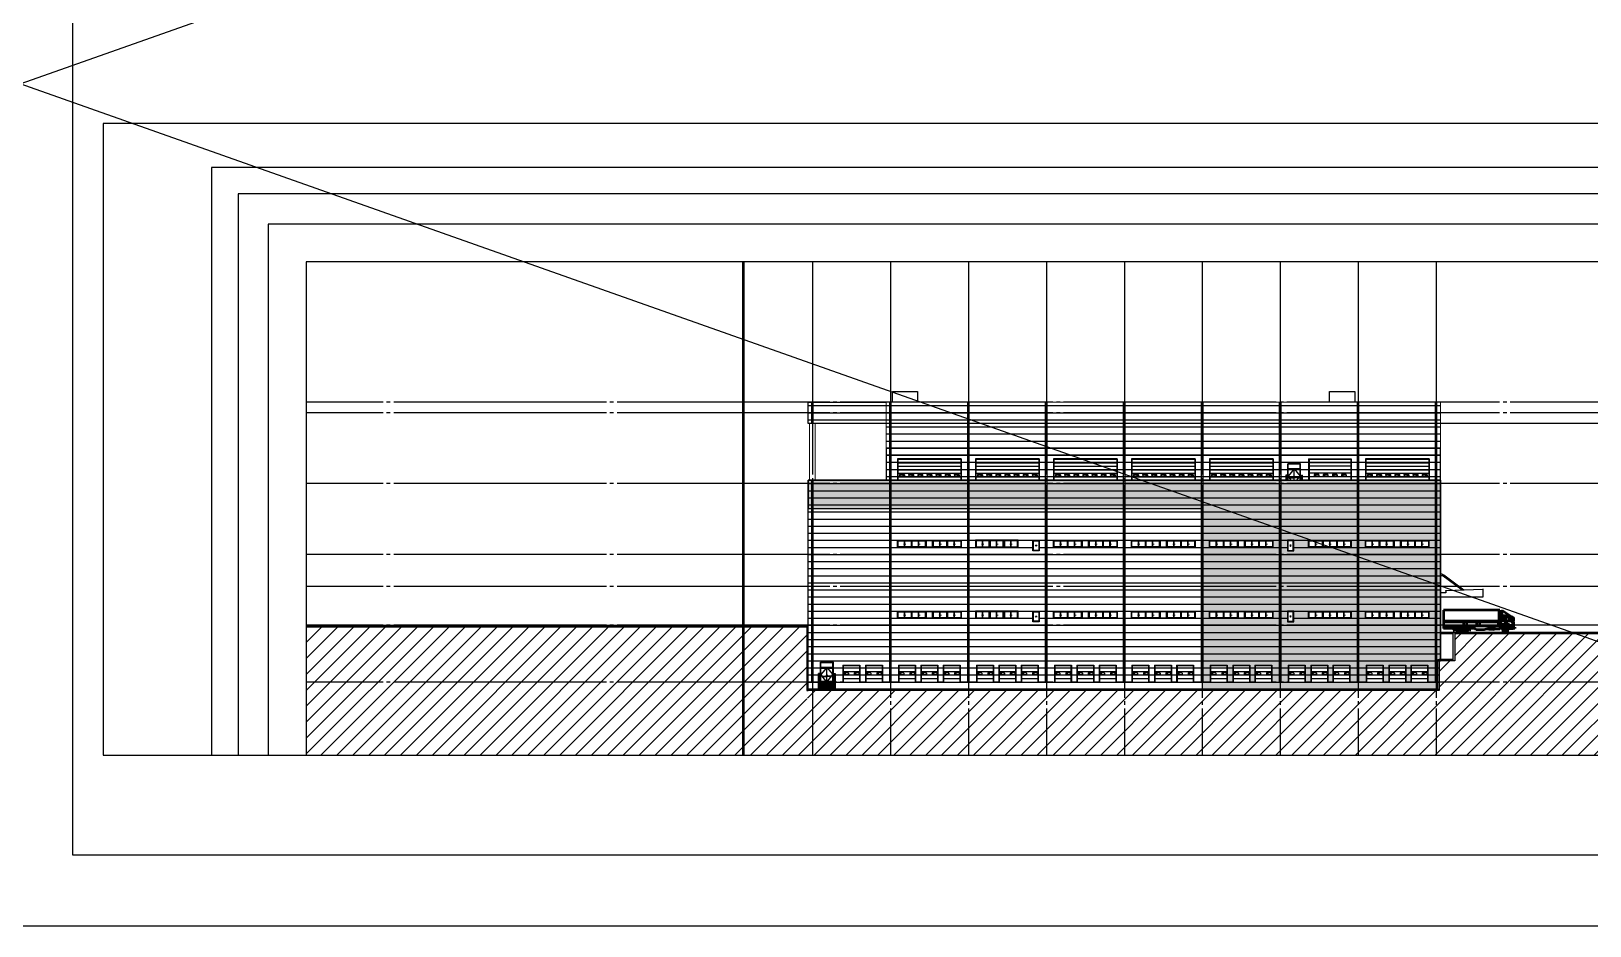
# Model space of a CAD drawing. Extents: x 152195838 to 161849066, y 365159662 to 370318102.
# Drawn here: x 161514655 to 161734527, y 365159662 to 365285900 of the extents above; entities that cross this region are included whole.
import ezdxf
from ezdxf.xclip import XClip

# ---------------------------------------------------------------- set-up
doc = ezdxf.new("R2010")
doc.units = 0
doc.header["$MEASUREMENT"] = 0
for name, pattern in [('$RECOVER_070302152830-3', [0]), ('CEN', [63, 60, -1, 1, -1]), ('DIVIDEX2', [2.5, 1, -0.5, 0, -0.5, 0, -0.5]), ('HIDDEN', [2, 1, -1]), ('계획(도시계획도로+가감속차로+부지조성)$0$y-Landschaft$0$y-Landschaft_für_Zuschnitt$0$20120914_Verkehrsflächen_Grün$0$20120628_xref - Gammel$1$3_H-GL_F1_U3 - Default$0${ Cable   Tele }', [0])]:
    doc.linetypes.add(name, pattern=pattern)
doc.layers.get('0').update_dxf_attribs({"linetype": 'CONTINUOUS'})
for name, color, linetype in [('1', 3, 'CONTINUOUS'), ('4A.TEC CEN', 1, 'CEN'), ('4A.TEC ELE 1', 7, 'CONTINUOUS'), ('4A.TEC LAND', 53, 'CONTINUOUS'), ('4A.TEC 벽체 1', 2, 'CONTINUOUS'), ('4A.TEC 벽체 3', 4, 'CONTINUOUS'), ('4A.TEC 벽체 4', 7, 'CONTINUOUS'), ('4WID', 4, 'CONTINUOUS'), ('6', 6, 'CONTINUOUS'), ('_LIBR', 4, 'CONTINUOUS'), ('ELE4', 4, 'CONTINUOUS'), ('HAT', 5, 'CONTINUOUS'), ('main-sec$0$7', 3, 'CONTINUOUS'), ('main-sec$0$㈜SE&C 해치 1', 250, 'CONTINUOUS'), ('PL', 4, 'CONTINUOUS'), ('WID', 4, 'CONTINUOUS'), ('㈜SE&C ELE 4', 9, 'CONTINUOUS'), ('㈜SE&C SITE', 1, 'DIVIDEX2'), ('㈜SE&C 기둥', 2, 'CONTINUOUS'), ('㈜SE&C 벽체 1', 2, 'CONTINUOUS'), ('㈜SE&C 심볼', 7, 'CONTINUOUS'), ('㈜SE&C 창호 3', 9, 'CONTINUOUS'), ('입면', 1, 'CONTINUOUS')]:
    doc.layers.add(name, color=color, linetype=linetype)
doc.layers.add('8ETC', color=8, linetype='CONTINUOUS', lineweight=0)
doc.layers.add('DEFPOINT', color=135, linetype='CONTINUOUS', plot=False)

# ---------------------------------------------------------------- blocks, each defined once
blk = doc.blocks.new('sd9q7wer')
at = {"layer": 'HAT', "ltscale": 100}
h = blk.add_hatch(color=251, dxfattribs=at)
h.dxf.hatch_style = 1
h.paths.add_polyline_path([(160705463, 365222563), (160616263, 365222563), (160616263, 365218563), (160671863, 365218563), (160671863, 365193063), (160705063, 365193063), (160705063, 365197263), (160705463, 365197263)])
at = {"flags": 128}
blk.add_lwpolyline([(160705463, 365222563), (160616263, 365222563), (160616263, 365218563), (160671863, 365218563), (160671863, 365193063), (160705063, 365193063), (160705063, 365197263), (160705463, 365197263)], close=True, dxfattribs=at)
blk = doc.blocks.new('zw$E568')
at = {"layer": 'ELE4'}
for p, q in [((25, 3500), (9025, 3500)), ((25, 3500), (25, 0)), ((25, 3500), (75, 3450)), ((8975, 3450), (75, 3450)), ((8975, 3450), (75, 3450)), ((75, 3450), (75, 0)), ((75, 3450), (8975, 3450)), ((8975, 3450), (75, 3450)), ((8975, 3450), (75, 3450)), ((8975, 2950), (75, 2950)), ((8975, 2950), (75, 2950)), ((8975, 2950), (75, 2950)), ((8975, 2450), (75, 2450)), ((8975, 2450), (75, 2450)), ((8975, 2450), (75, 2450)), ((8975, 3450), (9025, 3500)), ((8975, 3450), (8975, 0)), ((9025, 3500), (9025, 0)), ((25, 0), (9025, 0)), ((8975, 1950), (75, 1950)), ((8975, 1950), (75, 1950)), ((8975, 1450), (75, 1450)), ((8975, 1450), (75, 1450)), ((8975, 950), (75, 950)), ((8975, 950), (75, 950)), ((8975, 450), (75, 450))]:
    blk.add_line(p, q, dxfattribs=at)
at = {"layer": 'WID', "color": 8}
for p, q in [((329, 1237), (329, 1087)), ((354, 1237), (354, 1087)), ((919, 1317), (409, 1317)), ((919, 1292), (409, 1292)), ((919, 1032), (409, 1032)), ((919, 1007), (409, 1007)), ((554, 1238), (439, 1129)), ((553, 1215), (481, 1146)), ((554, 1197), (519, 1161)), ((974, 1237), (974, 1087)), ((999, 1237), (999, 1087)), ((1616, 1237), (1616, 1087)), ((1641, 1237), (1641, 1087)), ((2206, 1317), (1696, 1317)), ((2206, 1292), (1696, 1292)), ((2206, 1032), (1696, 1032)), ((2206, 1007), (1696, 1007)), ((1841, 1238), (1726, 1129)), ((1840, 1215), (1768, 1146)), ((1841, 1197), (1806, 1161)), ((2261, 1237), (2261, 1087)), ((2286, 1237), (2286, 1087)), ((2903, 1237), (2903, 1087)), ((2928, 1237), (2928, 1087)), ((3493, 1317), (2983, 1317)), ((3493, 1292), (2983, 1292)), ((3493, 1032), (2983, 1032)), ((3493, 1007), (2983, 1007)), ((3128, 1238), (3013, 1129)), ((3127, 1215), (3055, 1146)), ((3128, 1197), (3093, 1161)), ((3548, 1237), (3548, 1087)), ((3573, 1237), (3573, 1087)), ((4190, 1237), (4190, 1087)), ((4215, 1237), (4215, 1087)), ((4780, 1317), (4270, 1317)), ((4780, 1292), (4270, 1292)), ((4780, 1032), (4270, 1032)), ((4780, 1007), (4270, 1007)), ((4415, 1238), (4300, 1129)), ((4414, 1215), (4342, 1146)), ((4415, 1197), (4380, 1161)), ((4835, 1237), (4835, 1087)), ((4860, 1237), (4860, 1087)), ((5477, 1237), (5477, 1087)), ((5502, 1237), (5502, 1087)), ((6067, 1317), (5557, 1317)), ((6067, 1292), (5557, 1292)), ((6067, 1032), (5557, 1032)), ((6067, 1007), (5557, 1007)), ((5701, 1238), (5587, 1129)), ((5701, 1215), (5629, 1146)), ((5702, 1197), (5667, 1161)), ((6122, 1237), (6122, 1087)), ((6147, 1237), (6147, 1087)), ((6764, 1237), (6764, 1087)), ((6789, 1237), (6789, 1087)), ((7354, 1317), (6844, 1317)), ((7354, 1292), (6844, 1292)), ((7354, 1032), (6844, 1032)), ((7354, 1007), (6844, 1007)), ((6988, 1238), (6874, 1129)), ((6988, 1215), (6916, 1146)), ((6989, 1197), (6954, 1161)), ((7409, 1237), (7409, 1087)), ((7434, 1237), (7434, 1087)), ((8051, 1237), (8051, 1087)), ((8076, 1237), (8076, 1087)), ((8641, 1317), (8131, 1317)), ((8641, 1292), (8131, 1292)), ((8641, 1032), (8131, 1032)), ((8641, 1007), (8131, 1007)), ((8275, 1238), (8161, 1129)), ((8275, 1215), (8203, 1146)), ((8276, 1197), (8241, 1161)), ((8696, 1237), (8696, 1087)), ((8721, 1237), (8721, 1087))]:
    blk.add_line(p, q, dxfattribs=at)
for centre, radius, start, end in [((409, 1237), 80, 90, 180), ((409, 1087), 80, 180, 270), ((409, 1237), 55, 90, 180), ((409, 1087), 55, 180, 270), ((919, 1237), 80, 0, 90), ((919, 1237), 55, 0, 90), ((919, 1087), 80, 270, 0), ((919, 1087), 55, 270, 0), ((1696, 1237), 80, 90, 180), ((1696, 1087), 80, 180, 270), ((1696, 1237), 55, 90, 180), ((1696, 1087), 55, 180, 270), ((2206, 1237), 80, 0, 90), ((2206, 1237), 55, 0, 90), ((2206, 1087), 55, 270, 0), ((2206, 1087), 80, 270, 0), ((2983, 1237), 80, 90, 180), ((2983, 1087), 80, 180, 270), ((2983, 1237), 55, 90, 180), ((2983, 1087), 55, 180, 270), ((3493, 1237), 80, 0, 90), ((3493, 1237), 55, 0, 90), ((3493, 1087), 55, 270, 0), ((3493, 1087), 80, 270, 0), ((4270, 1237), 80, 90, 180), ((4270, 1087), 80, 180, 270), ((4270, 1237), 55, 90, 180), ((4270, 1087), 55, 180, 270), ((4780, 1237), 80, 0, 90), ((4780, 1237), 55, 0, 90), ((4780, 1087), 55, 270, 0), ((4780, 1087), 80, 270, 0), ((5557, 1237), 80, 90, 180), ((5557, 1087), 80, 180, 270), ((5557, 1237), 55, 90, 180), ((5557, 1087), 55, 180, 270), ((6067, 1237), 80, 0, 90), ((6067, 1237), 55, 0, 90), ((6067, 1087), 55, 270, 0), ((6067, 1087), 80, 270, 0), ((6844, 1237), 80, 90, 180), ((6844, 1087), 80, 180, 270), ((6844, 1237), 55, 90, 180), ((6844, 1087), 55, 180, 270), ((7354, 1237), 80, 0, 90), ((7354, 1237), 55, 0, 90), ((7354, 1087), 55, 270, 0), ((7354, 1087), 80, 270, 0), ((8131, 1237), 80, 90, 180), ((8131, 1087), 80, 180, 270), ((8131, 1237), 55, 90, 180), ((8131, 1087), 55, 180, 270), ((8641, 1237), 80, 0, 90), ((8641, 1237), 55, 0, 90), ((8641, 1087), 80, 270, 0), ((8641, 1087), 55, 270, 0)]:
    blk.add_arc(centre, radius, start, end, dxfattribs=at)
blk = doc.blocks.new('zw$6564')
blk.add_wipeout([(250, 3800), (2050, 3800), (2050, 1000), (250, 1000)]).translate(0, 0, -11250)
at = {"color": 8}
for p, q in [((120, 833), (2180, 833, -11250)), ((120, 667), (2180, 667, -11250)), ((120, 500), (2180, 500, -11250)), ((120, 333), (2180, 333, -11250)), ((120, 167), (2180, 167, -11250))]:
    blk.add_line(p, q, dxfattribs=at)
at = {"layer": '1', "color": 10, "linetype": '$RECOVER_070302152830-3'}
for p, q in [((1151, 3070, -11250), (300, 2050, -11250)), ((1151, 3070, -11250), (300, 2050, -11250)), ((1151, 3070, -11250), (2000, 2050, -11250)), ((1151, 3070, -11250), (2000, 2050, -11250)), ((1151, 1000, -11250), (300, 2050, -11250)), ((1151, 1000, -11250), (300, 2050, -11250)), ((1151, 1000, -11250), (2000, 2050, -11250)), ((1151, 1000, -11250), (2000, 2050, -11250))]:
    blk.add_line(p, q, dxfattribs=at)
at = {"layer": '4A.TEC ELE 1'}
for p, q in [((-30, 0), (-30, 2200)), ((120, 2200), (-30, 2200)), ((120, 0), (120, 2200)), ((2180, 2200, -11250), (2180, 0, -11250)), ((2180, 2200, -11250), (2330, 2200, -11250)), ((2330, 2200, -11250), (2330, 0, -11250)), ((2180, 1000, -11250), (120, 1000))]:
    blk.add_line(p, q, dxfattribs=at)
blk.add_lwpolyline([(-30, 1200), (120, 1200)], dxfattribs=at)
at = {"layer": '4A.TEC ELE 1', "elevation": -11250}
blk.add_lwpolyline([(2180, 1200), (2330, 1200)], dxfattribs=at)
at = {"layer": '_LIBR', "color": 4, "linetype": 'Continuous'}
for p, q in [((250, 3800, -11250), (2050, 3800, -11250)), ((250, 1000, -11250), (250, 3800, -11250)), ((250, 3800, -11250), (2050, 3800, -11250)), ((250, 1000, -11250), (250, 3800, -11250)), ((300, 1000, -11250), (300, 3750, -11250)), ((300, 3750, -11250), (2000, 3750, -11250)), ((300, 1000, -11250), (300, 3750, -11250)), ((300, 3750, -11250), (2000, 3750, -11250)), ((300, 3100, -11250), (2000, 3100, -11250)), ((300, 3100, -11250), (2000, 3100, -11250)), ((300, 3070, -11250), (2000, 3070, -11250)), ((300, 3070, -11250), (2000, 3070, -11250)), ((2000, 1000, -11250), (2000, 3750, -11250)), ((2000, 1000, -11250), (2000, 3750, -11250)), ((2050, 1000, -11250), (2050, 3800, -11250)), ((2050, 1000, -11250), (2050, 3800, -11250)), ((220, 1000), (1880, 1000)), ((220, 1000), (1880, 1000))]:
    blk.add_line(p, q, dxfattribs=at)
at = {"layer": '㈜SE&C 창호 3'}
for p, q in [((300, 2950, -11250), (2000, 2950, -11250)), ((300, 2950, -11250), (2000, 2950, -11250)), ((1151, 1000, -11250), (1151, 3070, -11250)), ((1151, 1000, -11250), (1151, 3070, -11250)), ((300, 1100, -11250), (2000, 1100, -11250)), ((300, 1100, -11250), (2000, 1100, -11250)), ((543, 1812, -11250), (543, 1810, -11250)), ((543, 1812, -11250), (543, 1810, -11250)), ((557, 1826, -11250), (1055, 1826, -11250)), ((557, 1826, -11250), (1055, 1826, -11250)), ((557, 1796, -11250), (1085, 1796, -11250)), ((557, 1796, -11250), (1085, 1796, -11250)), ((1069, 1840, -11250), (1069, 1962, -11250)), ((1069, 1840, -11250), (1069, 1962, -11250)), ((1083, 1976, -11250), (1085, 1976, -11250)), ((1083, 1976, -11250), (1085, 1976, -11250)), ((1099, 1810, -11250), (1099, 1962, -11250)), ((1099, 1810, -11250), (1099, 1962, -11250)), ((1201, 1810, -11250), (1201, 1962, -11250)), ((1201, 1810, -11250), (1201, 1962, -11250)), ((1217, 1976, -11250), (1215, 1976, -11250)), ((1217, 1976, -11250), (1215, 1976, -11250)), ((1713, 1796, -11250), (1215, 1796, -11250)), ((1713, 1796, -11250), (1215, 1796, -11250)), ((1231, 1840, -11250), (1231, 1962, -11250)), ((1231, 1840, -11250), (1231, 1962, -11250)), ((1713, 1826, -11250), (1245, 1826, -11250)), ((1713, 1826, -11250), (1245, 1826, -11250)), ((1727, 1812, -11250), (1727, 1810, -11250)), ((1727, 1812, -11250), (1727, 1810, -11250))]:
    blk.add_line(p, q, dxfattribs=at)
at = {"layer": '㈜SE&C 창호 3', "color": 8}
blk.add_circle((1251, 3020, -11250), 15, dxfattribs=at)
blk.add_circle((1251, 3020, -11250), 15, dxfattribs=at)
at = {"layer": '㈜SE&C 창호 3'}
for centre, start, end in [((557, 1812, -11250), 90, 180), ((557, 1812, -11250), 90, 180), ((557, 1810, -11250), 180, 270), ((557, 1810, -11250), 180, 270), ((1055, 1840, -11250), 270, 0), ((1055, 1840, -11250), 270, 0), ((1083, 1962, -11250), 90, 180), ((1083, 1962, -11250), 90, 180), ((1085, 1962, -11250), 0, 90), ((1085, 1962, -11250), 0, 90), ((1085, 1810, -11250), 270, 0), ((1085, 1810, -11250), 270, 0), ((1215, 1962, -11250), 90, 180), ((1215, 1962, -11250), 90, 180), ((1215, 1810, -11250), 180, 270), ((1215, 1810, -11250), 180, 270), ((1217, 1962, -11250), 0, 90), ((1217, 1962, -11250), 0, 90), ((1245, 1840, -11250), 180, 270), ((1245, 1840, -11250), 180, 270), ((1713, 1812, -11250), 0, 90), ((1713, 1812, -11250), 0, 90), ((1713, 1810, -11250), 270, 0), ((1713, 1810, -11250), 270, 0)]:
    blk.add_arc(centre, 14, start, end, dxfattribs=at)
blk = doc.blocks.new('dwgF47B')
at = {"layer": 'ELE4'}
for p, q in [((58000, 4500), (64000, 4500)), ((58000, 4500), (58000, 1000)), ((58000, 4500), (58050, 4450)), ((63950, 4450), (58050, 4450)), ((63950, 4450), (58050, 4450)), ((58050, 4450), (58050, 1000)), ((58050, 4450), (63950, 4450)), ((63950, 4450), (58050, 4450)), ((63950, 4450), (58050, 4450)), ((63950, 4450), (64000, 4500)), ((63950, 4450), (63950, 1000)), ((64000, 4500), (64000, 1000)), ((63950, 3950), (58050, 3950)), ((63950, 3950), (58050, 3950)), ((63950, 3950), (58050, 3950)), ((63950, 3450), (58050, 3450)), ((63950, 3450), (58050, 3450)), ((63950, 3450), (58050, 3450)), ((63950, 2950), (58050, 2950)), ((63950, 2950), (58050, 2950)), ((63950, 2450), (58050, 2450)), ((63950, 2450), (58050, 2450)), ((63950, 1950), (58050, 1950)), ((63950, 1950), (58050, 1950)), ((63950, 1450), (58050, 1450)), ((63950, 1450), (58050, 1450))]:
    blk.add_line(p, q, dxfattribs=at)
at = {"layer": 'WID', "color": 8}
for p, q in [((58770, 2237), (58770, 2087)), ((58795, 2237), (58795, 2087)), ((59360, 2317), (58850, 2317)), ((59360, 2292), (58850, 2292)), ((58995, 2238), (58880, 2129)), ((58994, 2215), (58922, 2146)), ((59415, 2237), (59415, 2087)), ((59440, 2237), (59440, 2087)), ((60057, 2237), (60057, 2087)), ((60082, 2237), (60082, 2087)), ((60647, 2317), (60137, 2317)), ((60647, 2292), (60137, 2292)), ((60282, 2238), (60167, 2129)), ((60281, 2215), (60209, 2146)), ((60702, 2237), (60702, 2087)), ((60727, 2237), (60727, 2087)), ((61344, 2237), (61344, 2087)), ((61369, 2237), (61369, 2087)), ((61934, 2317), (61424, 2317)), ((61934, 2292), (61424, 2292)), ((61569, 2238), (61454, 2129)), ((61568, 2215), (61496, 2146)), ((61989, 2237), (61989, 2087)), ((62014, 2237), (62014, 2087)), ((62631, 2237), (62631, 2087)), ((62656, 2237), (62656, 2087)), ((63221, 2317), (62711, 2317)), ((63221, 2292), (62711, 2292)), ((62856, 2238), (62741, 2129)), ((62855, 2215), (62783, 2146)), ((63276, 2237), (63276, 2087)), ((63301, 2237), (63301, 2087)), ((59360, 2032), (58850, 2032)), ((59360, 2007), (58850, 2007)), ((58995, 2197), (58960, 2161)), ((60647, 2032), (60137, 2032)), ((60647, 2007), (60137, 2007)), ((60282, 2197), (60247, 2161)), ((61934, 2032), (61424, 2032)), ((61934, 2007), (61424, 2007)), ((61569, 2197), (61534, 2161)), ((63221, 2032), (62711, 2032)), ((63221, 2007), (62711, 2007)), ((62856, 2197), (62821, 2161))]:
    blk.add_line(p, q, dxfattribs=at)
for centre, radius, start, end in [((58850, 2237), 80, 90, 180), ((58850, 2237), 55, 90, 180), ((59360, 2237), 80, 0, 90), ((59360, 2237), 55, 0, 90), ((60137, 2237), 80, 90, 180), ((60137, 2237), 55, 90, 180), ((60647, 2237), 80, 0, 90), ((60647, 2237), 55, 0, 90), ((61424, 2237), 80, 90, 180), ((61424, 2237), 55, 90, 180), ((61934, 2237), 80, 0, 90), ((61934, 2237), 55, 0, 90), ((62711, 2237), 80, 90, 180), ((62711, 2237), 55, 90, 180), ((63221, 2237), 80, 0, 90), ((63221, 2237), 55, 0, 90), ((58850, 2087), 80, 180, 270), ((58850, 2087), 55, 180, 270), ((59360, 2087), 55, 270, 0), ((59360, 2087), 80, 270, 0), ((60137, 2087), 80, 180, 270), ((60137, 2087), 55, 180, 270), ((60647, 2087), 55, 270, 0), ((60647, 2087), 80, 270, 0), ((61424, 2087), 80, 180, 270), ((61424, 2087), 55, 180, 270), ((61934, 2087), 55, 270, 0), ((61934, 2087), 80, 270, 0), ((62711, 2087), 80, 180, 270), ((62711, 2087), 55, 180, 270), ((63221, 2087), 80, 270, 0), ((63221, 2087), 55, 270, 0)]:
    blk.add_arc(centre, radius, start, end, dxfattribs=at)
at = {"lineweight": 0, "xscale": -1}
for p in [(9025, 1000), (20025, 1000), (31025, 1000), (42025, 1000), (53025, 1000), (75025, 1000)]:
    blk.add_blockref('zw$E568', p, dxfattribs=at)
at = {"layer": '㈜SE&C 기둥', "xscale": -1}
blk.add_blockref('zw$6564', (57100, 0, 11250), dxfattribs=at)
blk = doc.blocks.new('dwg6199')
at = {"layer": '㈜SE&C ELE 4', "color": 253, "linetype": '계획(도시계획도로+가감속차로+부지조성)$0$y-Landschaft$0$y-Landschaft_für_Zuschnitt$0$20120914_Verkehrsflächen_Grün$0$20120628_xref - Gammel$1$3_H-GL_F1_U3 - Default$0${ Cable   Tele }', "ltscale": 5}
for p, q in [((0, 42000, -55000), (11000, 42000, -55000)), ((500, 39500, -55000), (500, 42500, -55000)), ((700, 39500, -55000), (700, 42500, -55000)), ((0, 41000, -55000), (11000, 41000, -55000)), ((0, 40000, -55000), (11000, 40000, -55000))]:
    blk.add_line(p, q, dxfattribs=at)
at = {"layer": '㈜SE&C ELE 4', "color": 252, "linetype": '계획(도시계획도로+가감속차로+부지조성)$0$y-Landschaft$0$y-Landschaft_für_Zuschnitt$0$20120914_Verkehrsflächen_Grün$0$20120628_xref - Gammel$1$3_H-GL_F1_U3 - Default$0${ Cable   Tele }', "ltscale": 5}
for p, q in [((11000, 42000, -55000), (89200, 42000, -55000)), ((11500, 3000, -55000), (11500, 42500, -55000)), ((11700, 3000, -55000), (11700, 42500, -55000)), ((22500, 3000, -55000), (22500, 42500, -55000)), ((22700, 3000, -55000), (22700, 42500, -55000)), ((33500, 3000, -55000), (33500, 42500, -55000)), ((33700, 3000, -55000), (33700, 42500, -55000)), ((44500, 3000, -55000), (44500, 42500, -55000)), ((44700, 3000, -55000), (44700, 42500, -55000)), ((55500, 3000, -55000), (55500, 42500, -55000)), ((55700, 3000, -55000), (55700, 42500, -55000)), ((66500, 3000, -55000), (66500, 42500, -55000)), ((66700, 3000, -55000), (66700, 42500, -55000)), ((77500, 3000, -55000), (77500, 42500, -55000)), ((77700, 3000, -55000), (77700, 42500, -55000)), ((88500, 3000, -55000), (88500, 42500, -55000)), ((88700, 3000, -55000), (88700, 42500, -55000)), ((11000, 41000, -55000), (89200, 41000, -55000)), ((11000, 40000, -55000), (89200, 40000, -55000)), ((11000, 39000, -55000), (89200, 39000, -55000)), ((11000, 38000, -55000), (89200, 38000, -55000)), ((11000, 37000, -55000), (89200, 37000, -55000)), ((11000, 36000, -55000), (89200, 36000, -55000)), ((11000, 35000, -55000), (89200, 35000, -55000)), ((11000, 34000, -55000), (89200, 34000, -55000)), ((11000, 33000, -55000), (89200, 33000, -55000)), ((0, 31000, -55000), (89200, 31000, -55000)), ((500, 3000, -55000), (500, 31500, -55000)), ((700, 3000, -55000), (700, 31500, -55000)), ((11000, 32000, -55000), (89200, 32000, -55000)), ((0, 30000, -55000), (89200, 30000, -55000)), ((0, 29000, -55000), (89200, 29000, -55000)), ((0, 28000, -55000), (89200, 28000, -55000)), ((0, 27000, -55000), (89200, 27000, -55000)), ((0, 26000, -55000), (89200, 26000, -55000)), ((0, 25000, -55000), (89200, 25000, -55000)), ((0, 24000, -55000), (89200, 24000, -55000)), ((0, 23000, -55000), (89200, 23000, -55000)), ((0, 22000, -55000), (89200, 22000, -55000)), ((0, 21000, -55000), (89200, 21000, -55000)), ((0, 20000, -55000), (89200, 20000, -55000)), ((0, 19000, -55000), (89200, 19000, -55000)), ((0, 18000, -55000), (89200, 18000, -55000)), ((0, 17000, -55000), (89200, 17000, -55000)), ((0, 16000, -55000), (89200, 16000, -55000)), ((0, 15000, -55000), (89200, 15000, -55000)), ((0, 14000, -55000), (89200, 14000, -55000)), ((0, 13000, -55000), (89200, 13000, -55000)), ((0, 12000, -55000), (89200, 12000, -55000)), ((0, 11000, -55000), (89200, 11000, -55000)), ((0, 10000, -55000), (89200, 10000, -55000)), ((0, 9000, -55000), (89200, 9000, -55000)), ((0, 8000, -55000), (89200, 8000, -55000)), ((0, 7000, -55000), (89200, 7000, -55000)), ((0, 6000, -55000), (89200, 6000, -55000)), ((0, 5000, -55000), (89000, 5000, -55000)), ((0, 4000, -55000), (89000, 4000, -55000)), ((0, 3000, -55000), (89000, 3000, -55000)), ((0, 2000, -55000), (89000, 2000, -55000))]:
    blk.add_line(p, q, dxfattribs=at)
blk = doc.blocks.new('zw$44AB')
at = {"layer": 'DEFPOINT'}
for points in [[(194981, 0), (0, 0), (0, -66825), (194981, -66825)], [(11458, -66825), (194981, -66825), (194981, -4637), (11458, -4637)], [(14258, -66825), (194981, -66825), (194981, -7437), (14258, -7437)], [(17458, -66825), (194981, -66825), (194981, -10637), (17458, -10637)], [(21458, -66825), (194981, -66825), (194981, -14637), (21458, -14637)]]:
    blk.add_lwpolyline(points, close=True, dxfattribs=at)
blk = doc.blocks.new('A$C63F46924')
at = {"layer": '8ETC', "color": 8, "lineweight": 50}
for p, q in [((300, 2162), (546, 2205)), ((575, 2230), (742, 2333)), ((707, 2333), (1749, 3051)), ((707, 2333), (1841, 2333)), ((1841, 3003), (1841, 2333)), ((1979, 2306), (1935, 2243)), ((1935, 1021), (1935, 2243)), ((1979, 2306), (2042, 2306)), ((2042, 2306), (2098, 2258)), ((2098, 3162), (10076, 3162)), ((2098, 3162), (2098, 939)), ((2237, 3162), (2237, 1581)), ((10076, 3162), (10076, 572)), ((0, 729), (34, 763)), ((0, 729), (0, 572)), ((0, 572), (28, 545)), ((28, 545), (203, 545)), ((34, 763), (256, 763)), ((141, 983), (256, 983)), ((141, 763), (141, 983)), ((157, 1679), (157, 1589)), ((157, 1589), (256, 1511)), ((215, 2099), (163, 1994)), ((169, 1438), (531, 2182)), ((169, 1438), (169, 983)), ((232, 2076), (192, 1994)), ((192, 1679), (192, 1605)), ((192, 1605), (272, 1542)), ((203, 545), (245, 503)), ((245, 503), (763, 503)), ((589, 2166), (256, 1510)), ((256, 1510), (256, 503)), ((256, 867), (837, 867)), ((256, 641), (685, 641)), ((317, 2139), (529, 2176)), ((327, 1557), (605, 2118)), ((327, 1557), (327, 1024)), ((638, 2094), (361, 1531)), ((361, 1531), (361, 1508)), ((361, 1508), (560, 1508)), ((386, 965), (644, 965)), ((560, 1508), (712, 1614)), ((589, 2166), (1935, 2166)), ((638, 2094), (712, 2094)), ((682, 979), (1323, 1536)), ((685, 641), (837, 867)), ((712, 1614), (712, 2094)), ((752, 1617), (1268, 1617)), ((753, 2094), (1268, 2094)), ((753, 1617), (753, 2094)), ((776, 537), (951, 537)), ((837, 867), (1036, 1021)), ((1036, 1021), (1935, 1021)), ((1074, 867), (1884, 867)), ((1268, 1617), (1268, 2094)), ((1323, 1536), (1323, 2166)), ((1399, 2165), (1399, 1021)), ((1399, 986), (1399, 983)), ((1487, 1089), (1429, 1021)), ((1498, 2058), (1498, 1675)), ((1531, 1110), (1935, 1110)), ((1556, 2117), (1743, 2117)), ((1556, 1617), (1743, 1617)), ((1708, 546), (1810, 546)), ((1801, 2058), (1801, 1675)), ((1810, 867), (1810, 494)), ((1810, 494), (1846, 494)), ((1846, 867), (1846, 494)), ((1846, 546), (2098, 546)), ((1935, 1021), (1935, 937)), ((2040, 2048), (2040, 973)), ((2040, 973), (2098, 973)), ((2098, 973), (2098, 481)), ((2098, 481), (2918, 481)), ((2157, 880), (10076, 880)), ((2237, 1581), (9889, 1581)), ((2267, 1581), (2267, 1449)), ((2267, 1449), (9889, 1449)), ((2330, 1449), (2330, 880)), ((2984, 757), (2918, 705)), ((2918, 705), (2918, 481)), ((2984, 413), (2918, 481)), ((2984, 757), (3640, 757)), ((2984, 413), (3640, 413)), ((3640, 757), (3690, 705)), ((3640, 413), (3690, 481)), ((3690, 705), (3690, 481)), ((3690, 481), (4047, 481)), ((4047, 481), (4322, 386)), ((4322, 386), (5434, 386)), ((4962, 1449), (4962, 880)), ((5388, 1449), (5388, 880)), ((5434, 386), (5657, 572)), ((5657, 572), (6450, 572)), ((6196, 315), (6705, 829)), ((6196, 315), (6337, 315)), ((6337, 315), (6785, 828)), ((6561, 572), (6601, 572)), ((6705, 880), (6705, 828)), ((6705, 828), (8144, 828)), ((6790, 1449), (6790, 880)), ((7216, 1449), (7216, 880)), ((7333, 572), (7455, 572)), ((8512, 315), (8021, 828)), ((8144, 880), (8144, 828)), ((8708, 315), (8144, 829)), ((8188, 572), (8266, 572)), ((8427, 572), (10076, 572)), ((8708, 315), (8512, 315))]:
    blk.add_line(p, q, dxfattribs=at)
for points in [[(144, 1994), (215, 1994), (215, 1679), (144, 1679)], [(1216, 1395), (1380, 1395), (1380, 1365), (1216, 1365)]]:
    blk.add_lwpolyline(points, close=True, dxfattribs=at)
for centre, radius in [((1331, 403), 403), ((1331, 403), 213), ((6967, 403), 403), ((6967, 403), 213), ((7821, 403), 403), ((7821, 403), 213)]:
    blk.add_circle(centre, radius, dxfattribs=at)
for centre, radius, start, end in [((637, 2130), 117, 121.63856, 154.00551), ((1782, 3003), 58.7, 0, 124.55343), ((1817, 2214), 121, 13.798, 78.77738), ((320, 2047), 117, 99.80785, 153.64514), ((337, 2024), 117, 99.80785, 153.64514), ((386, 1024), 58.7, 180, 270), ((644, 1024), 58.7, 270, 310.99027), ((1403, 271), 680, 118.88232, 160.08902), ((1531, 1051), 58.7, 90, 139.64311), ((1556, 2058), 58.7, 90, 180), ((1556, 1675), 58.7, 180, 270), ((1743, 2058), 58.7, 0, 90), ((1743, 1675), 58.7, 270, 0), ((1835, 956), 102, 298.39937, 349.30736), ((2157, 939), 58.7, 180, 270)]:
    blk.add_arc(centre, radius, start, end, dxfattribs=at)
blk = doc.blocks.new('zw$1CC3')
blk.add_wipeout([(2700, 2400), (300, 2400), (300, 0), (2700, 0)]).translate(0, 0, 11250).dxf.layer = '㈜SE&C ELE 4'
at = {"layer": 'ELE4'}
for p, q in [((300, 2400, 11250), (2700, 2400, 11250)), ((300, 2400, 11250), (300, 0, 11250)), ((300, 2400, 11250), (350, 2350, 11250)), ((2650, 2350, 11250), (350, 2350, 11250)), ((2650, 2350, 11250), (350, 2350, 11250)), ((350, 2350, 11250), (350, 0, 11250)), ((350, 2350, 11250), (2650, 2350, 11250)), ((2650, 2350, 11250), (350, 2350, 11250)), ((2650, 2350, 11250), (350, 2350, 11250)), ((2650, 2350, 11250), (2700, 2400, 11250)), ((2650, 2350, 11250), (2650, 0, 11250)), ((2700, 2400, 11250), (2700, 0, 11250)), ((2650, 1950, 11250), (350, 1950, 11250)), ((2650, 1950, 11250), (350, 1950, 11250)), ((2650, 1450, 11250), (350, 1450, 11250)), ((2650, 1450, 11250), (350, 1450, 11250)), ((2650, 950, 11250), (350, 950, 11250)), ((2650, 950, 11250), (350, 950, 11250)), ((2650, 450, 11250), (350, 450, 11250))]:
    blk.add_line(p, q, dxfattribs=at)
at = {"layer": 'PL'}
blk.add_line((300, 0, 11250), (2700, 0, 11250), dxfattribs=at)
at = {"layer": 'WID', "color": 8}
for p, q in [((422, 1237, 11250), (422, 1087, 11250)), ((447, 1237, 11250), (447, 1087, 11250)), ((1012, 1317, 11250), (502, 1317, 11250)), ((1012, 1292, 11250), (502, 1292, 11250)), ((1012, 1032, 11250), (502, 1032, 11250)), ((1012, 1007, 11250), (502, 1007, 11250)), ((646, 1238, 11250), (532, 1129, 11250)), ((646, 1215, 11250), (573, 1146, 11250)), ((646, 1197, 11250), (611, 1161, 11250)), ((1067, 1237, 11250), (1067, 1087, 11250)), ((1092, 1237, 11250), (1092, 1087, 11250)), ((1908, 1237, 11250), (1908, 1087, 11250)), ((1933, 1237, 11250), (1933, 1087, 11250)), ((2498, 1317, 11250), (1988, 1317, 11250)), ((2498, 1292, 11250), (1988, 1292, 11250)), ((2498, 1032, 11250), (1988, 1032, 11250)), ((2498, 1007, 11250), (1988, 1007, 11250)), ((2133, 1238, 11250), (2019, 1129, 11250)), ((2133, 1215, 11250), (2060, 1146, 11250)), ((2133, 1197, 11250), (2098, 1161, 11250)), ((2553, 1237, 11250), (2553, 1087, 11250)), ((2578, 1237, 11250), (2578, 1087, 11250))]:
    blk.add_line(p, q, dxfattribs=at)
for centre, radius, start, end in [((502, 1237, 11250), 80, 90, 180), ((502, 1087, 11250), 80, 180, 270), ((502, 1237, 11250), 55, 90, 180), ((502, 1087, 11250), 55, 180, 270), ((1012, 1237, 11250), 80, 0, 90), ((1012, 1237, 11250), 55, 0, 90), ((1012, 1087, 11250), 80, 270, 0), ((1012, 1087, 11250), 55, 270, 0), ((1988, 1237, 11250), 80, 90, 180), ((1988, 1087, 11250), 80, 180, 270), ((1988, 1237, 11250), 55, 90, 180), ((1988, 1087, 11250), 55, 180, 270), ((2498, 1237, 11250), 80, 0, 90), ((2498, 1237, 11250), 55, 0, 90), ((2498, 1087, 11250), 80, 270, 0), ((2498, 1087, 11250), 55, 270, 0)]:
    blk.add_arc(centre, radius, start, end, dxfattribs=at)
blk = doc.blocks.new('dwg2722')
at = {"layer": '㈜SE&C ELE 4'}
for p in [(3091, 999, -11250), (10925, 999, -11250), (21925, 999, -11250), (32925, 999, -11250), (43877, 999, -11250), (54925, 999, -11250), (65925, 999, -11250), (76925, 999, -11250)]:
    blk.add_blockref('zw$1CC3', p, dxfattribs=at)
for p in [(6266, 999, -11250), (14100, 999, -11250), (25100, 999, -11250), (36100, 999, -11250), (47052, 999, -11250), (58100, 999, -11250), (69100, 999, -11250), (80100, 999, -11250)]:
    blk.add_blockref('zw$1CC3', p, dxfattribs=at)
at = {"layer": '㈜SE&C 기둥', "rotation": 359.9999999999999}
blk.add_blockref('zw$6564', (0, 0, 11250), dxfattribs=at)
at = {"layer": '㈜SE&C ELE 4'}
for p in [(17227, 999, -11250), (28227, 999, -11250), (39227, 999, -11250), (50179, 999, -11250), (61227, 999, -11250), (72227, 999, -11250), (83227, 999, -11250)]:
    blk.add_blockref('zw$1CC3', p, dxfattribs=at)
blk = doc.blocks.new('a7w')
at = {"layer": 'main-sec$0$7', "color": 8}
for p, q in [((1456987, -11011683), (1456903, -11011795)), ((1456975, -11011849), (1456903, -11011795)), ((1456943, -11011775), (1456982, -11011804)), ((1456977, -11011771), (1456948, -11011809)), ((1456979, -11011727), (1457018, -11011756)), ((1459635, -11013844), (1456982, -11011854)), ((1457013, -11011723), (1456984, -11011761)), ((1457059, -11011737), (1456987, -11011683)), ((1459857, -11013836), (1457066, -11011742))]:
    blk.add_line(p, q, dxfattribs=at)
for points in [[(1456589, -11011529), (1456799, -11011529), (1457049, -11011717), (1457043, -11011725)], [(1456959, -11011837), (1456953, -11011844), (1456589, -11011844)], [(1456589, -11014809), (1462589, -11014809), (1462589, -11013709), (1462539, -11013709), (1462539, -11013734), (1457289, -11013933), (1457289, -11013983), (1457330, -11013981)], [(1457330, -11013981), (1457330, -11014225), (1456589, -11014225)]]:
    blk.add_lwpolyline(points, dxfattribs=at)
blk.add_lwpolyline([(1456969, -11011857), (1456976, -11011862), (1457072, -11011734), (1457065, -11011729)], close=True, dxfattribs=at)
for centre in [(1456963, -11011790), (1456999, -11011742)]:
    blk.add_circle(centre, 12, dxfattribs=at)
blk = doc.blocks.new('zw$364D')
blk.add_wipeout([(0, 1000), (9000, 1000), (9000, 0), (0, 0)]).translate(0, 0, 11250).dxf.layer = '㈜SE&C ELE 4'
at = {"layer": '4WID'}
for p, q in [((0, 0, 11250), (0, 1000, 11250)), ((0, 1000, 11250), (2000, 1000, 11250)), ((2000, 0, 11250), (0, 0, 11250)), ((30, 30, 11250), (30, 970, 11250)), ((30, 970, 11250), (1970, 970, 11250)), ((1970, 30, 11250), (30, 30, 11250)), ((975, 80, 11250), (975, 920, 11250)), ((1025, 30, 11250), (1025, 970, 11250)), ((1025, 920, 11250), (1920, 920, 11250)), ((1920, 80, 11250), (1025, 80, 11250)), ((1920, 920, 11250), (1920, 80, 11250)), ((1970, 970, 11250), (1970, 30, 11250)), ((1970, 970, 11250), (1970, 30, 11250)), ((2000, 1000, 11250), (2000, 0, 11250)), ((2000, 0, 11250), (2000, 1000, 11250)), ((2000, 1000, 11250), (4000, 1000, 11250)), ((4000, 0, 11250), (2000, 0, 11250)), ((2030, 30, 11250), (2030, 970, 11250)), ((2030, 970, 11250), (3970, 970, 11250)), ((3970, 30, 11250), (2030, 30, 11250)), ((2975, 80, 11250), (2975, 920, 11250)), ((3025, 30, 11250), (3025, 970, 11250)), ((3025, 920, 11250), (3920, 920, 11250)), ((3920, 80, 11250), (3025, 80, 11250)), ((3920, 920, 11250), (3920, 80, 11250)), ((3970, 970, 11250), (3970, 30, 11250)), ((3970, 970, 11250), (3970, 30, 11250)), ((4000, 0), (4000, 1000, 11250)), ((4000, 1000, 11250), (5000, 1000, 11250)), ((5000, 0, 11250), (5000, 1000, 11250)), ((5000, 1000, 11250), (7000, 1000, 11250)), ((5000, 30), (5000, 970)), ((7000, 0, 11250), (5000, 0, 11250)), ((5030, 970, 11250), (6970, 970, 11250)), ((5030, 970, 11250), (5030, 30, 11250)), ((6970, 30, 11250), (5030, 30, 11250)), ((5975, 80, 11250), (5975, 920, 11250)), ((6025, 30, 11250), (6025, 970, 11250)), ((6025, 920, 11250), (6920, 920, 11250)), ((6920, 80, 11250), (6025, 80, 11250)), ((6920, 920, 11250), (6920, 80, 11250)), ((6970, 970, 11250), (6970, 30, 11250)), ((6970, 970, 11250), (6970, 30, 11250)), ((7000, 1000, 11250), (7000, 0, 11250)), ((7000, 0, 11250), (7000, 1000, 11250)), ((7000, 1000, 11250), (9000, 1000, 11250)), ((9000, 0, 11250), (7000, 0, 11250)), ((7030, 30, 11250), (7030, 970, 11250)), ((7030, 970, 11250), (8970, 970, 11250)), ((8970, 30, 11250), (7030, 30, 11250)), ((7975, 80, 11250), (7975, 920, 11250)), ((8025, 30, 11250), (8025, 970, 11250)), ((8025, 920, 11250), (8920, 920, 11250)), ((8920, 80, 11250), (8025, 80, 11250)), ((8920, 920, 11250), (8920, 80, 11250)), ((8970, 970, 11250), (8970, 30, 11250)), ((8970, 970, 11250), (8970, 30, 11250)), ((9000, 0), (9000, 1000, 11250)), ((5000, 0), (4000, 0))]:
    blk.add_line(p, q, dxfattribs=at)
at = {"layer": '4WID', "color": 8}
for p, q in [((906, 490, 11250), (906, 405, 11250)), ((949, 447, 11250), (906, 490, 11250)), ((949, 447, 11250), (906, 405, 11250)), ((1051, 447, 11250), (1094, 490, 11250)), ((1051, 447, 11250), (1094, 405, 11250)), ((1094, 490, 11250), (1094, 405, 11250)), ((2906, 490, 11250), (2906, 405, 11250)), ((2949, 447, 11250), (2906, 490, 11250)), ((2949, 447, 11250), (2906, 405, 11250)), ((3051, 447, 11250), (3094, 490, 11250)), ((3051, 447, 11250), (3094, 405, 11250)), ((3094, 490, 11250), (3094, 405, 11250)), ((5906, 490, 11250), (5906, 405, 11250)), ((5949, 447, 11250), (5906, 490, 11250)), ((5949, 447, 11250), (5906, 405, 11250)), ((6051, 447, 11250), (6094, 490, 11250)), ((6051, 447, 11250), (6094, 405, 11250)), ((6094, 490, 11250), (6094, 405, 11250)), ((7906, 490, 11250), (7906, 405, 11250)), ((7949, 447, 11250), (7906, 490, 11250)), ((7949, 447, 11250), (7906, 405, 11250)), ((8051, 447, 11250), (8094, 490, 11250)), ((8051, 447, 11250), (8094, 405, 11250)), ((8094, 490, 11250), (8094, 405, 11250))]:
    blk.add_line(p, q, dxfattribs=at)
at = {"layer": '4WID', "elevation": 11250}
for points in [[(975, 80), (80, 80), (80, 920), (975, 920)], [(2975, 80), (2080, 80), (2080, 920), (2975, 920)], [(5975, 80), (5080, 80), (5080, 920), (5975, 920)], [(7975, 80), (7080, 80), (7080, 920), (7975, 920)]]:
    blk.add_lwpolyline(points, dxfattribs=at)
at = {"layer": '4WID'}
for points in [[(5000, 970), (4000, 970), (4000, 30), (5000, 30)], [(4950, 920), (4050, 920), (4050, 80), (4950, 80)]]:
    blk.add_lwpolyline(points, close=True, dxfattribs=at)
blk = doc.blocks.new('zw$B263')
blk.add_wipeout([(0, 1000), (6000, 1000), (6000, 0), (0, 0)]).dxf.layer = '㈜SE&C ELE 4'
at = {"layer": '4WID'}
for p, q in [((0, 0), (0, 1000)), ((0, 1000), (2000, 1000)), ((2000, 0), (0, 0)), ((30, 30), (30, 970)), ((30, 970), (1970, 970)), ((1970, 30), (30, 30)), ((975, 80), (975, 920)), ((1025, 30), (1025, 970)), ((1025, 920), (1920, 920)), ((1920, 80), (1025, 80)), ((1920, 920), (1920, 80)), ((1970, 970), (1970, 30)), ((1970, 970), (1970, 30)), ((2000, 1000), (2000, 0)), ((2000, 0), (2000, 1000)), ((2000, 1000), (4000, 1000)), ((4000, 0), (2000, 0)), ((2030, 30), (2030, 970)), ((2030, 970), (3970, 970)), ((3970, 30), (2030, 30)), ((2975, 80), (2975, 920)), ((3025, 30), (3025, 970)), ((3025, 920), (3920, 920)), ((3920, 80), (3025, 80)), ((3920, 920), (3920, 80)), ((3970, 970), (3970, 30)), ((3970, 970), (3970, 30)), ((4000, 1000), (4000, 0)), ((4000, 0), (4000, 1000)), ((4000, 1000), (6000, 1000)), ((6000, 0), (4000, 0)), ((4030, 30), (4030, 970)), ((4030, 970), (5970, 970)), ((5970, 30), (4030, 30)), ((4975, 80), (4975, 920)), ((5025, 30), (5025, 970)), ((5025, 920), (5920, 920)), ((5920, 80), (5025, 80)), ((5920, 920), (5920, 80)), ((5970, 970), (5970, 30)), ((5970, 970), (5970, 30)), ((6000, 1000), (6000, 0))]:
    blk.add_line(p, q, dxfattribs=at)
at = {"layer": '4WID', "color": 8}
for p, q in [((906, 490), (906, 405)), ((949, 447), (906, 490)), ((949, 447), (906, 405)), ((1051, 447), (1094, 490)), ((1051, 447), (1094, 405)), ((1094, 490), (1094, 405)), ((2906, 490), (2906, 405)), ((2949, 447), (2906, 490)), ((2949, 447), (2906, 405)), ((3051, 447), (3094, 490)), ((3051, 447), (3094, 405)), ((3094, 490), (3094, 405)), ((4906, 490), (4906, 405)), ((4949, 447), (4906, 490)), ((4949, 447), (4906, 405)), ((5051, 447), (5094, 490)), ((5051, 447), (5094, 405)), ((5094, 490), (5094, 405))]:
    blk.add_line(p, q, dxfattribs=at)
at = {"layer": '4WID'}
for points in [[(975, 80), (80, 80), (80, 920), (975, 920)], [(2975, 80), (2080, 80), (2080, 920), (2975, 920)], [(4975, 80), (4080, 80), (4080, 920), (4975, 920)]]:
    blk.add_lwpolyline(points, dxfattribs=at)
blk = doc.blocks.new('zw$CFFE')
at = {"linetype": 'Continuous'}
blk.add_wipeout([(900, 0), (0, 0), (0, 1500), (900, 1500)], dxfattribs=at)
h = blk.add_hatch(color=10)
edge = h.paths.add_edge_path()
edge.add_ellipse((129, 127), major_axis=(25, 0), ratio=1, start_angle=0, end_angle=360)
blk.add_hatch(color=10).paths.add_polyline_path([(450, 635), (350, 808), (550, 808)])
at = {"color": 10, "flags": 128}
blk.add_lwpolyline([(450, 635), (350, 808), (550, 808)], close=True, dxfattribs=at)
at = {"color": 10}
blk.add_circle((129, 127), 25, dxfattribs=at)
at = {"layer": '4WID'}
for p, q in [((0, 0), (0, 1500)), ((0, 1500), (900, 1500)), ((900, 0), (0, 0)), ((30, 30), (30, 1470)), ((30, 1470), (870, 1470)), ((870, 30), (30, 30)), ((820, 1420), (820, 80)), ((870, 1470), (870, 30)), ((870, 1470), (870, 30)), ((900, 1500), (900, 0))]:
    blk.add_line(p, q, dxfattribs=at)
blk.add_lwpolyline([(820, 80), (80, 80), (80, 1420), (820, 1420)], dxfattribs=at)

msp = doc.modelspace()

# ---------------------------------------------------------------- hatches: boundary and pattern name
at = {"layer": 'main-sec$0$㈜SE&C 해치 1'}
h = msp.add_hatch(dxfattribs=at)
h.set_pattern_fill('ANSI31', color=251, scale=500, angle=270, style=0)
h.set_pattern_definition([(225, (153972782.4, 375220275.5), (-1122.53202, 1122.53202), [])])
h.paths.add_polyline_path([(161784799, 365183762), (161784799, 365205963), (161751831, 365205963), (161751831, 365200863), (161751631, 365200863), (161715463, 365200863), (161715463, 365197063), (161713263, 365197063), (161713263, 365192863), (161624263, 365192863), (161624063, 365190863), (161624063, 365201863), (161553434, 365201863), (161553434, 365183762)])

# ---------------------------------------------------------------- linework, layer by layer
for points in [[(161636163, 365235063), (161639703, 365235063), (161639703, 365233563), (161636163, 365233563)], [(161697823, 365235063), (161701363, 365235063), (161701363, 365233563), (161697823, 365233563)]]:
    msp.add_lwpolyline(points, close=True)
at = {"layer": '4A.TEC CEN', "color": 8, "ltscale": 500}
for p, q in [((161624863, 365253346), (161624863, 365196913)), ((161784799, 365233563), (161553434, 365233563)), ((161784799, 365232063), (161553434, 365232063)), ((161784799, 365212063), (161553434, 365212063)), ((161784799, 365207563), (161553434, 365207563)), ((161784799, 365202063), (161553434, 365202063)), ((161624863, 365195813), (161624863, 365183762)), ((161784799, 365194063), (161553434, 365194063))]:
    msp.add_line(p, q, dxfattribs=at)
at = {"layer": '4A.TEC LAND', "linetype": 'Continuous', "elevation": 208125}
for points in [[(161553434, 365202063), (161624063, 365202063)], [(161553434, 365201963), (161624063, 365201963)], [(161553434, 365201863), (161624063, 365201863)], [(161715263, 365197263), (161713263, 365197263)], [(161715263, 365197163), (161713263, 365197163)], [(161715263, 365197063), (161713263, 365197063)]]:
    msp.add_lwpolyline(points, dxfattribs=at)
at = {"layer": '4A.TEC LAND', "linetype": 'Continuous'}
for points in [[(161751631, 365201063), (161713463, 365201063)], [(161715263, 365200963), (161713463, 365200963)], [(161715263, 365200863), (161713463, 365200863)], [(161715263, 365200863), (161713463, 365200863)], [(161751631, 365200963), (161715463, 365200963)], [(161751631, 365200863), (161715463, 365200863)], [(161751631, 365200863), (161715463, 365200863)], [(161713063, 365193063), (161624263, 365193063)], [(161713063, 365192963), (161624263, 365192963)], [(161713263, 365192863), (161624263, 365192863)], [(161713263, 365192863), (161624263, 365192863)]]:
    msp.add_lwpolyline(points, dxfattribs=at)
at = {"layer": '4A.TEC 벽체 1'}
for points in [[(161624263, 365192863), (161624263, 365202063), (161624063, 365202063), (161624063, 365192863)], [(161713063, 365192863), (161713063, 365197263), (161713263, 365197263), (161713263, 365192863)]]:
    msp.add_lwpolyline(points, close=True, dxfattribs=at)
at = {"layer": '4A.TEC 벽체 1', "elevation": 0}
msp.add_lwpolyline([(161715463, 365201063), (161715463, 365197063), (161715263, 365197063), (161715263, 365201063)], close=True, dxfattribs=at)
at = {"layer": '4A.TEC 벽체 3', "linetype": 'Continuous'}
for p, q in [((161624263, 365199063), (161713463, 365199063)), ((161624263, 365198063), (161713463, 365198063))]:
    msp.add_line(p, q, dxfattribs=at)
at = {"layer": '4A.TEC 벽체 4'}
msp.add_line((161784799, 365230563), (161624263, 365230563), dxfattribs=at)
at = {"layer": '4A.TEC 벽체 4', "flags": 128}
msp.add_lwpolyline([(161624263, 365230563), (161624263, 365233563), (161635263, 365233563)], dxfattribs=at)
at = {"layer": '6', "lineweight": 0, "ltscale": 15}
for p, q in [((161624463, 365230563), (161624463, 365222563)), ((161625263, 365230563), (161625263, 365222563))]:
    msp.add_line(p, q, dxfattribs=at)
at = {"layer": 'DEFPOINT', "color": 5}
msp.add_lwpolyline([(161513066, 365159662), (161849066, 365159662), (161849066, 365397262), (161513066, 365397262)], close=True, dxfattribs=at)
at = {"layer": '㈜SE&C SITE', "color": 10, "linetype": 'HIDDEN', "ltscale": 800, "const_width": 400}
msp.add_lwpolyline([(161615115, 365183762), (161615115, 365253346)], dxfattribs=at)
at = {"layer": '㈜SE&C 벽체 1'}
msp.add_line((161624263, 365194063), (161624263, 365212063), dxfattribs=at)

# ---------------------------------------------------------------- block references
msp.add_blockref('sd9q7wer', (1008000, 0))
at = {"layer": 'HAT', "xscale": -1}
msp.add_blockref('A$C63F46924', (161723939, 365201063, -104062), dxfattribs=at)
at = {"layer": '㈜SE&C 심볼'}
msp.add_blockref('a7w', (160256874, 376220873), dxfattribs=at)

# ---------------------------------------------------------------- next in the draw order: block references
ref = msp.add_blockref('dwgF47B', (161636863, 365221063))
XClip(ref).set_block_clipping_path([(-1600.0000146031, 1500), (76599.9999853969, 5000)])

# ---------------------------------------------------------------- next in the draw order: linework, layer by layer
at = {"elevation": -55000}
msp.add_lwpolyline([(161713463, 365227063), (161635263, 365227063), (161635263, 365226063), (161713463, 365226063)], close=True, dxfattribs=at)
at = {"layer": '4A.TEC CEN', "color": 8, "ltscale": 500}
for p, q in [((161635863, 365253346), (161635863, 365183762)), ((161646863, 365253346), (161646863, 365183762)), ((161657863, 365253346), (161657863, 365183762)), ((161668863, 365253346), (161668863, 365183762)), ((161679863, 365253346), (161679863, 365183762)), ((161690863, 365253346), (161690863, 365183762)), ((161701863, 365253346), (161701863, 365183762)), ((161712863, 365253346), (161712863, 365183762)), ((161784799, 365222063), (161553434, 365222063))]:
    msp.add_line(p, q, dxfattribs=at)
at = {"layer": '6', "lineweight": 0, "ltscale": 15}
msp.add_lwpolyline([(161635263, 365222563), (161635263, 365233563), (161713463, 365233563), (161713463, 365222563)], dxfattribs=at)
at = {"layer": 'DEFPOINT'}
msp.add_lwpolyline([(161810066, 365387662), (161520466, 365387662), (161520466, 365169662), (161810066, 365169662)], close=True, dxfattribs=at)

# ---------------------------------------------------------------- next in the draw order: block references
msp.add_blockref('dwg6199', (161624263, 365191063))
at = {"layer": 'DEFPOINT', "xscale": 1.333333333333333, "yscale": 1.333333333333333, "zscale": 1.333333333333333}
msp.add_blockref('zw$44AB', (161524824, 365272862), dxfattribs=at)

# ---------------------------------------------------------------- next in the draw order: block references
msp.add_blockref('dwg2722', (161625763, 365193063))

# ---------------------------------------------------------------- next in the draw order: linework, layer by layer
at = {"layer": '4A.TEC 벽체 3', "linetype": 'Continuous'}
msp.add_line((161624263, 365194063), (161712863, 365194063), dxfattribs=at)
at = {"layer": '4A.TEC 벽체 3', "linetype": 'Continuous', "flags": 128}
msp.add_lwpolyline([(161624263, 365193063), (161624263, 365222563), (161713463, 365222563), (161713463, 365197263)], dxfattribs=at)

# ---------------------------------------------------------------- next in the draw order: block references
at = {"layer": '㈜SE&C ELE 4', "rotation": 360}
for p in [(161636863, 365213063, -11250), (161658863, 365213063, -11250), (161669863, 365213063, -11250), (161680863, 365213063, -11250), (161702863, 365213063, -11250), (161636863, 365203063, -11250), (161658863, 365203063, -11250), (161669863, 365203063, -11250), (161680863, 365203063, -11250), (161702863, 365203063, -11250)]:
    msp.add_blockref('zw$364D', p, dxfattribs=at)
at = {"layer": '㈜SE&C ELE 4', "xscale": -1}
for p in [(161653863, 365213063), (161653863, 365203063)]:
    msp.add_blockref('zw$B263', p, dxfattribs=at)
at = {"layer": '㈜SE&C ELE 4'}
for p in [(161694863, 365213063), (161694863, 365203063)]:
    msp.add_blockref('zw$B263', p, dxfattribs=at)
at = {"layer": '입면'}
for p in [(161655963, 365212563), (161655963, 365202563)]:
    msp.add_blockref('zw$CFFE', p, dxfattribs=at)
at = {"layer": '입면', "xscale": -1}
for p in [(161692763, 365212563), (161692763, 365202563)]:
    msp.add_blockref('zw$CFFE', p, dxfattribs=at)

# ---------------------------------------------------------------- next in the draw order: linework, layer by layer
for p, q in [((161177066, 365159662), (161849066, 365397262)), ((161849066, 365159662), (161177066, 365397262))]:
    msp.add_line(p, q)

doc.saveas('drawing.dxf')
